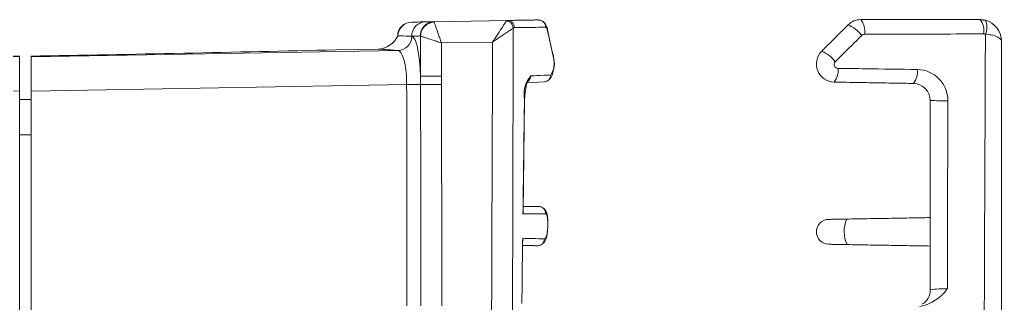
# Model space of a CAD drawing. Extents: x 8 to 113, y 2 to 87.
# Drawn here: x 48.987 to 52.437, y 24.159 to 25.157 of the extents above; entities that cross this region are included whole.
import ezdxf

# ---------------------------------------------------------------- set-up
doc = ezdxf.new("R2010")
doc.units = 0
doc.header["$MEASUREMENT"] = 0
doc.layers.add('OBJECT', color=7, linetype='CONTINUOUS')

msp = doc.modelspace()

# ---------------------------------------------------------------- linework, layer by layer
at = {"layer": 'OBJECT', "linetype": 'Continuous', "lineweight": 15}
for p, q in [((50.7006, 25.1537), (50.4432, 25.1492)), ((50.8614, 25.0327), (50.8413, 25.1253)), ((47.6978, 25.048), (48.9872, 25.0255)), ((50.3166, 25.048), (49.0272, 25.0255)), ((50.0981, 25.0506), (50.2478, 25.0533)), ((50.2505, 25.0534), (50.2505, 25.0534)), ((50.4695, 25.0746), (50.6492, 25.0778)), ((48.9872, 25.0284), (48.9872, 25.0255)), ((48.9872, 25.0255), (48.9872, 24.9055)), ((49.0272, 25.0284), (49.0272, 25.0255)), ((49.0272, 25.0255), (49.0272, 24.9055)), ((50.4698, 24.9579), (50.396, 24.9578)), ((48.9872, 24.9055), (47.6672, 24.9286)), ((49.0272, 24.9055), (50.3473, 24.9286)), ((50.3473, 24.9286), (50.3963, 24.9287)), ((50.4698, 24.9288), (50.3963, 24.9287)), ((48.9872, 24.9055), (48.9872, 23.7673)), ((49.0272, 24.8762), (48.9872, 24.8762)), ((49.0272, 24.9055), (49.0272, 23.7673)), ((50.757, 24.481), (50.762, 24.8743)), ((50.7612, 24.8743), (50.7619, 24.8743)), ((48.9872, 24.7512), (49.0272, 24.7512))]:
    msp.add_line(p, q, dxfattribs=at)
at = {"layer": 'OBJECT', "linetype": 'Continuous', "lineweight": 15, "flags": 128}
for points in [[(50.8417, 25.1252), (50.8346, 25.1429), (50.8271, 25.1505), (50.8176, 25.1548), (50.8105, 25.1552)], [(50.8418, 25.1189), (50.8422, 25.1229), (50.842, 25.1252)], [(50.3163, 25.1082), (50.3159, 25.1063), (50.3158, 25.0991)], [(50.8306, 24.9381), (50.8322, 24.938), (50.8417, 24.9409), (50.8486, 24.9457), (50.8539, 24.9521), (50.8585, 24.9613), (50.8635, 24.9816), (50.8652, 24.9996), (50.8648, 25.0185), (50.8626, 25.0325)], [(50.8626, 25.0265), (50.8631, 25.0305), (50.8628, 25.0328)], [(50.7619, 24.8743), (50.7619, 24.8745), (50.7634, 24.9004), (50.7668, 24.9225), (50.7702, 24.9348), (50.7722, 24.9393), (50.7721, 24.9393)], [(50.7725, 24.9349), (50.7911, 24.9358), (50.8307, 24.9379)], [(50.8438, 24.4315), (50.844, 24.4341), (50.8434, 24.4542), (50.8405, 24.4725), (50.836, 24.4842), (50.8299, 24.4924), (50.8216, 24.4979), (50.8114, 24.5002), (50.8102, 24.5)], [(50.8091, 24.3621), (50.8177, 24.3637), (50.8251, 24.368), (50.8305, 24.3736), (50.8348, 24.3809), (50.8395, 24.3948), (50.8427, 24.4145), (50.8438, 24.4315)]]:
    msp.add_lwpolyline(points, dxfattribs=at)
at = {"layer": 'OBJECT', "linetype": 'Continuous', "lineweight": 15}
for centre, radius, start, end in [((50.6958, 25.125), 0.0262, 4.1049, 86.694), ((50.7006, 25.1291), 0.0246, 358.8849, 90.0048), ((50.8105, 25.131), 0.0246, 357.4625, 89.9711), ((51.9432, 25.0932), 0.0635, 90, 135), ((51.895, 25.1176), 0.0621, 348.5029, 39.0373), ((52.3156, 25.1183), 0.0604, 348.7423, 39.485), ((52.3294, 25.1299), 0.0572, 334.8864, 25.1136), ((52.3622, 25.0817), 0.075, 0, 75.3839), ((50.3618, 25.0999), 0.0462, 112.019, 169.5546), ((50.366, 25.0983), 0.0495, 91.4655, 178.3335), ((50.4145, 25.0991), 0.0496, 91.4899, 180.8858), ((50.4146, 25.0991), 0.0496, 91.49, 180.8941), ((50.4445, 25.0997), 0.0496, 91.4871, 180.6271), ((50.4469, 25.0968), 0.0512, 93.1949, 177.9105), ((51.8607, 25.0395), 0.1055, 35.8185, 69.1162), ((50.2431, 25.1334), 0.0804, 275.2318, 334.7158), ((50.3168, 25.0988), 0.001, 108.0207, 163.3021), ((50.3152, 25.0978), 0.0498, 271.7, 0.6671), ((51.9559, 25.0916), 0.0136, 90.2227, 135.019), ((51.8464, 188.6235), 163.6201, 268.623662, 268.998753), ((46.1681, 188.6235), 163.6201, 271.001247, 271.376338), ((50.2468, 25.1016), 0.0483, 271.1875, 274.3979), ((50.7945, 25.0031), 0.0719, 325.1303, 19.0095), ((51.8507, 25.0006), 0.0635, 135, 269), ((51.7646, 24.9434), 0.1102, 36.2, 68.0284), ((51.863, 24.9989), 0.0135, 134.6748, 269.1024), ((51.8045, 24.9754), 0.0591, 319.747, 9.7922), ((52.082, 24.971), 0.0603, 320.1122, 9.9341), ((52.1399, 24.8721), 0.1093, 359.7904, 89.2179), ((50.8653, 24.8922), 0.1057, 140.9127, 189.7386), ((50.7583, 24.959), 0.025, 303.3434, 359.5657), ((50.829, 24.9624), 0.0245, 273.811, 359.1065), ((52.1272, 24.8723), 0.06, 0, 89), ((52.2312, 26.3099), 1.4383, 268.2497, 270.7182), ((50.8103, 24.4755), 0.0247, 357.4996, 90.2525), ((51.831, 24.4107), 0.0438, 91, 269), ((51.9957, 24.4123), 0.1108, 157.0542, 204.8809), ((50.7378, 24.3819), 0.0182, 339.744, 18.8245), ((50.8073, 24.3865), 0.0247, 269.6542, 358.7689), ((52.1182, 24.3038), 0.1592, 281.9448, 324.2067), ((52.1344, 24.2027), 0.0523, 296.9562, 4.7157), ((52.2504, 23.6508), 0.5599, 90.3116, 96.4799)]:
    msp.add_arc(centre, radius, start, end, dxfattribs=at)
for points, knots in [([(50.6973, 25.1512), (50.6956, 25.1486), (50.6918, 25.1429), (50.6797, 25.1243), (50.6663, 25.1039), (50.6561, 25.0883), (50.6519, 25.082), (50.6503, 25.0795), (50.6496, 25.0785), (50.6494, 25.0781), (50.6492, 25.0779), (50.6492, 25.0778)], [0, 0, 0, 0, 0.209838, 0.45496, 0.779391, 0.913436, 0.964975, 0.985764, 0.99421, 0.996881, 1, 1, 1, 1]), ([(50.4132, 25.1487), (50.407, 25.1486), (50.3909, 25.1483), (50.3747, 25.148), (50.3647, 25.1478)], [0, 0, 0, 0, 0.380125, 1, 1, 1, 1]), ([(50.4695, 25.0746), (50.4695, 25.0748), (50.4675, 25.0806), (50.4635, 25.092), (50.4568, 25.1113), (50.4508, 25.1286), (50.446, 25.1423), (50.4447, 25.146), (50.4441, 25.1479)], [0, 0, 0, 0, 0.003289, 0.174313, 0.337377, 0.607203, 0.795295, 1, 1, 1, 1]), ([(50.6492, 25.0778), (50.6493, 25.0778), (50.6494, 25.078), (50.6499, 25.0783), (50.6509, 25.0789), (50.6533, 25.0806), (50.6596, 25.0848), (50.6751, 25.0953), (50.6953, 25.1089), (50.7137, 25.1213), (50.7193, 25.1252), (50.7219, 25.1269)], [0, 0, 0, 0, 0.003119, 0.005797, 0.014251, 0.035063, 0.086646, 0.220609, 0.54504, 0.790162, 1, 1, 1, 1]), ([(50.7184, 23.7541), (50.7185, 23.7738), (50.719, 23.9935), (50.7202, 24.4511), (50.7213, 24.889), (50.7219, 25.1269)], [0, 0, 0, 0, 0.043049, 0.480087, 1, 1, 1, 1]), ([(50.7252, 25.1286), (50.7295, 25.1286), (50.7506, 25.1289), (50.7872, 25.1293), (50.8196, 25.1297), (50.8351, 25.1299)], [0, 0, 0, 0, 0.115431, 0.577154, 1, 1, 1, 1]), ([(50.8351, 25.1299), (50.8362, 25.1295), (50.8385, 25.1286), (50.8406, 25.1235), (50.8416, 25.1197), (50.8418, 25.1189)], [0, 0, 0, 0, 0.440611, 0.88188, 1, 1, 1, 1]), ([(50.8418, 25.1189), (50.8444, 25.1073), (50.8515, 25.0766), (50.8583, 25.0457), (50.8626, 25.0265)], [0, 0, 0, 0, 0.376875, 1, 1, 1, 1]), ([(50.3165, 25.0998), (50.3287, 25.0994), (50.3449, 25.0989), (50.361, 25.0985), (50.3649, 25.0984)], [0, 0, 0, 0, 0.760249, 1, 1, 1, 1]), ([(50.365, 25.0984), (50.3712, 25.0985), (50.3811, 25.0988), (50.3911, 25.099), (50.3949, 25.0991)], [0, 0, 0, 0, 0.615593, 1, 1, 1, 1]), ([(50.396, 24.9578), (50.3959, 24.9588), (50.3952, 24.9785), (50.3926, 25.0163), (50.3854, 25.0609), (50.3758, 25.0916), (50.3686, 25.0961), (50.365, 25.0984)], [0, 0, 0, 0, 0.013304, 0.256264, 0.503664, 0.753564, 1, 1, 1, 1]), ([(50.3958, 25.0987), (50.3977, 25.0981), (50.4015, 25.0968), (50.4152, 25.0924), (50.4326, 25.0867), (50.4521, 25.0803), (50.4635, 25.0766), (50.4694, 25.0747), (50.4695, 25.0746)], [0, 0, 0, 0, 0.204705, 0.392797, 0.662623, 0.825687, 0.996711, 1, 1, 1, 1]), ([(51.9463, 25.1012), (51.923, 25.0779), (51.8921, 25.047), (51.8612, 25.0161), (51.8535, 25.0084)], [0, 0, 0, 0, 0.752711, 1, 1, 1, 1]), ([(52.3748, 25.1065), (52.3426, 25.1064), (52.2029, 25.1059), (52.0633, 25.1055), (51.9559, 25.1052)], [0, 0, 0, 0, 0.230946, 1, 1, 1, 1]), ([(52.3756, 23.7541), (52.3757, 23.7738), (52.3766, 23.9935), (52.3784, 24.444), (52.3802, 24.8748), (52.3812, 25.1057)], [0, 0, 0, 0, 0.043725, 0.487633, 1, 1, 1, 1]), ([(52.4372, 25.0817), (52.4372, 25.0817), (52.4372, 25.0839), (52.4349, 25.0896), (52.423, 25.0971), (52.4034, 25.103), (52.3883, 25.1048), (52.3812, 25.1057)], [0, 0, 0, 0, 0.003459, 0.212793, 0.526923, 0.776562, 1, 1, 1, 1]), ([(52.4372, 25.0817), (52.4372, 24.8735), (52.4372, 24.431), (52.4372, 23.9886), (52.4372, 23.7543)], [0, 0, 0, 0, 0.470469, 1, 1, 1, 1]), ([(50.3166, 25.048), (50.3202, 25.0465), (50.3274, 25.0435), (50.3369, 25.0219), (50.3438, 24.9905), (50.347, 24.9573), (50.3472, 24.9362), (50.3473, 24.9286)], [0, 0, 0, 0, 0.223347, 0.445827, 0.664775, 0.878927, 1, 1, 1, 1]), ([(50.6492, 25.0778), (50.6485, 24.8704), (50.6469, 24.4293), (50.6454, 23.9881), (50.6446, 23.7543)], [0, 0, 0, 0, 0.469995, 1, 1, 1, 1]), ([(51.8628, 24.9854), (51.8951, 24.9849), (51.9879, 24.9836), (52.0808, 24.9823), (52.1414, 24.9814)], [0, 0, 0, 0, 0.347831, 1, 1, 1, 1]), ([(50.8536, 24.962), (50.8495, 24.9618), (50.8291, 24.9609), (50.8057, 24.9598), (50.7864, 24.9589), (50.7833, 24.9588)], [0, 0, 0, 0, 0.173989, 0.869943, 1, 1, 1, 1]), ([(50.3963, 24.9287), (50.3963, 24.8953), (50.3966, 24.7287), (50.397, 24.4693), (50.3973, 24.2434), (50.3975, 24.1507)], [0, 0, 0, 0, 0.128544, 0.642719, 1, 1, 1, 1]), ([(50.471, 24.1508), (50.4708, 24.2342), (50.4705, 24.4935), (50.4701, 24.7528), (50.4698, 24.9288)], [0, 0, 0, 0, 0.321349, 1, 1, 1, 1]), ([(50.7612, 24.8743), (50.761, 24.8576), (50.7599, 24.7743), (50.7582, 24.6407), (50.7567, 24.5238), (50.7561, 24.4735)], [0, 0, 0, 0, 0.124749, 0.623747, 1, 1, 1, 1]), ([(52.2492, 24.8717), (52.2491, 24.8384), (52.2486, 24.6717), (52.248, 24.4514), (52.2475, 24.2644), (52.2474, 24.2107)], [0, 0, 0, 0, 0.151261, 0.756305, 1, 1, 1, 1]), ([(50.7561, 24.4735), (50.7561, 24.4736), (50.7569, 24.4762), (50.757, 24.4788), (50.757, 24.4814)], [0, 0, 0, 0, 0.017398, 1, 1, 1, 1]), ([(50.7563, 24.481), (50.7564, 24.4786), (50.7565, 24.4761), (50.7561, 24.4736), (50.7561, 24.4735)], [0, 0, 0, 0, 0.974637, 1, 1, 1, 1]), ([(50.7561, 24.4735), (50.7597, 24.4736), (50.7778, 24.4738), (50.8041, 24.474), (50.8268, 24.4743), (50.835, 24.4744)], [0, 0, 0, 0, 0.137598, 0.687988, 1, 1, 1, 1]), ([(50.835, 24.4744), (50.8361, 24.4739), (50.8383, 24.4729), (50.841, 24.4651), (50.8429, 24.4536), (50.8436, 24.4395), (50.8432, 24.4246), (50.8418, 24.4105), (50.8395, 24.3983), (50.8365, 24.3896), (50.8339, 24.3862), (50.8324, 24.386), (50.832, 24.3859)], [0, 0, 0, 0, 0.109871, 0.219885, 0.328155, 0.433714, 0.537368, 0.640695, 0.745295, 0.852187, 0.961463, 1, 1, 1, 1]), ([(51.8302, 24.4544), (51.8311, 24.4544), (51.8328, 24.4545), (51.8474, 24.4547), (51.8679, 24.4551), (51.8851, 24.4554), (51.8937, 24.4555)], [0, 0, 0, 0, 0.251459, 0.502866, 0.751, 1, 1, 1, 1]), ([(50.755, 24.3878), (50.7548, 24.3711), (50.7538, 24.2949), (50.7529, 24.2187), (50.7522, 24.1592)], [0, 0, 0, 0, 0.218681, 1, 1, 1, 1]), ([(50.832, 24.3859), (50.8285, 24.386), (50.8108, 24.3864), (50.7851, 24.3871), (50.763, 24.3876), (50.755, 24.3878)], [0, 0, 0, 0, 0.137747, 0.688736, 1, 1, 1, 1]), ([(51.8952, 24.3657), (51.8865, 24.3659), (51.869, 24.3662), (51.8479, 24.3666), (51.8333, 24.3668), (51.8313, 24.3669), (51.8302, 24.3669)], [0, 0, 0, 0, 0.247831, 0.495816, 0.747002, 1, 1, 1, 1])]:
    msp.add_open_spline(points, degree=3, knots=knots, dxfattribs=at)
for points in [[(50.7006, 25.1537), (50.6973, 25.1512)], [(50.8105, 25.1556), (50.7006, 25.1537)], [(51.9432, 25.1567), (52.3622, 25.1567)], [(52.3622, 25.1567), (52.3812, 25.1542)], [(50.4133, 25.1487), (50.4132, 25.1487)], [(50.4432, 25.1492), (50.4133, 25.1487)], [(50.4441, 25.1479), (50.4432, 25.1492)], [(50.7219, 25.1269), (50.7252, 25.1286)], [(51.8058, 25.0455), (51.8983, 25.1381)], [(50.3649, 25.0984), (50.365, 25.0984)], [(50.3949, 25.0991), (50.3958, 25.0987)], [(50.3958, 25.0987), (50.396, 24.9578)], [(52.3812, 25.1057), (52.3748, 25.1065)], [(50.2478, 25.0533), (50.3166, 25.048)], [(50.4698, 24.9579), (50.4695, 25.0746)], [(50.396, 24.9578), (50.3963, 24.9287)], [(50.4698, 24.9288), (50.4698, 24.9579)], [(50.3473, 24.9286), (50.3485, 24.1507)], [(52.1283, 24.9323), (51.8496, 24.9371)], [(52.1872, 24.2071), (52.1872, 24.8723)], [(50.8102, 24.5002), (50.7572, 24.4993)], [(51.8937, 24.4555), (52.1872, 24.4607)], [(50.7547, 24.3627), (50.8072, 24.3618)], [(52.1872, 24.3607), (51.8952, 24.3657)]]:
    msp.add_open_spline(points, degree=1, dxfattribs=at)

doc.saveas('drawing.dxf')
